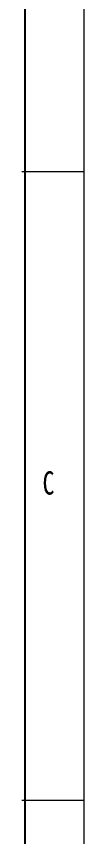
# Model space of a CAD drawing. Header units: millimetres. Extents: x 5 to 415, y 5 to 292.
# Drawn here: x 410 to 415, y 145.6 to 210.8 of the extents above; entities that cross this region are included whole.
import ezdxf

# ---------------------------------------------------------------- set-up
doc = ezdxf.new("R2010")
doc.units = ezdxf.units.MM
doc.layers.add('NOTES', color=7, linetype='Continuous')
doc.styles.add('SLDTEXTSTYLE0', font='TXT', dxfattribs={"width": 0.75})

msp = doc.modelspace()

# ---------------------------------------------------------------- linework, layer by layer
at = {"color": 7, "linetype": 'Continuous', "lineweight": 18}
for p, q in [((415, 5), (415, 292)), ((410, 198.5), (415, 198.5)), ((415, 148.5), (410, 148.5))]:
    msp.add_line(p, q, dxfattribs=at)
at = {"layer": 'NOTES', "color": 7}
msp.add_line((410.25, 287), (410.25, 10), dxfattribs=at)

# ---------------------------------------------------------------- texts
at = {"color": 7, "linetype": 'Continuous', "lineweight": 0, "insert": (411.667, 174.668), "char_height": 1.852, "attachment_point": 1, "style": 'SLDTEXTSTYLE0'}
msp.add_mtext('C', dxfattribs=at)

doc.saveas('drawing.dxf')
